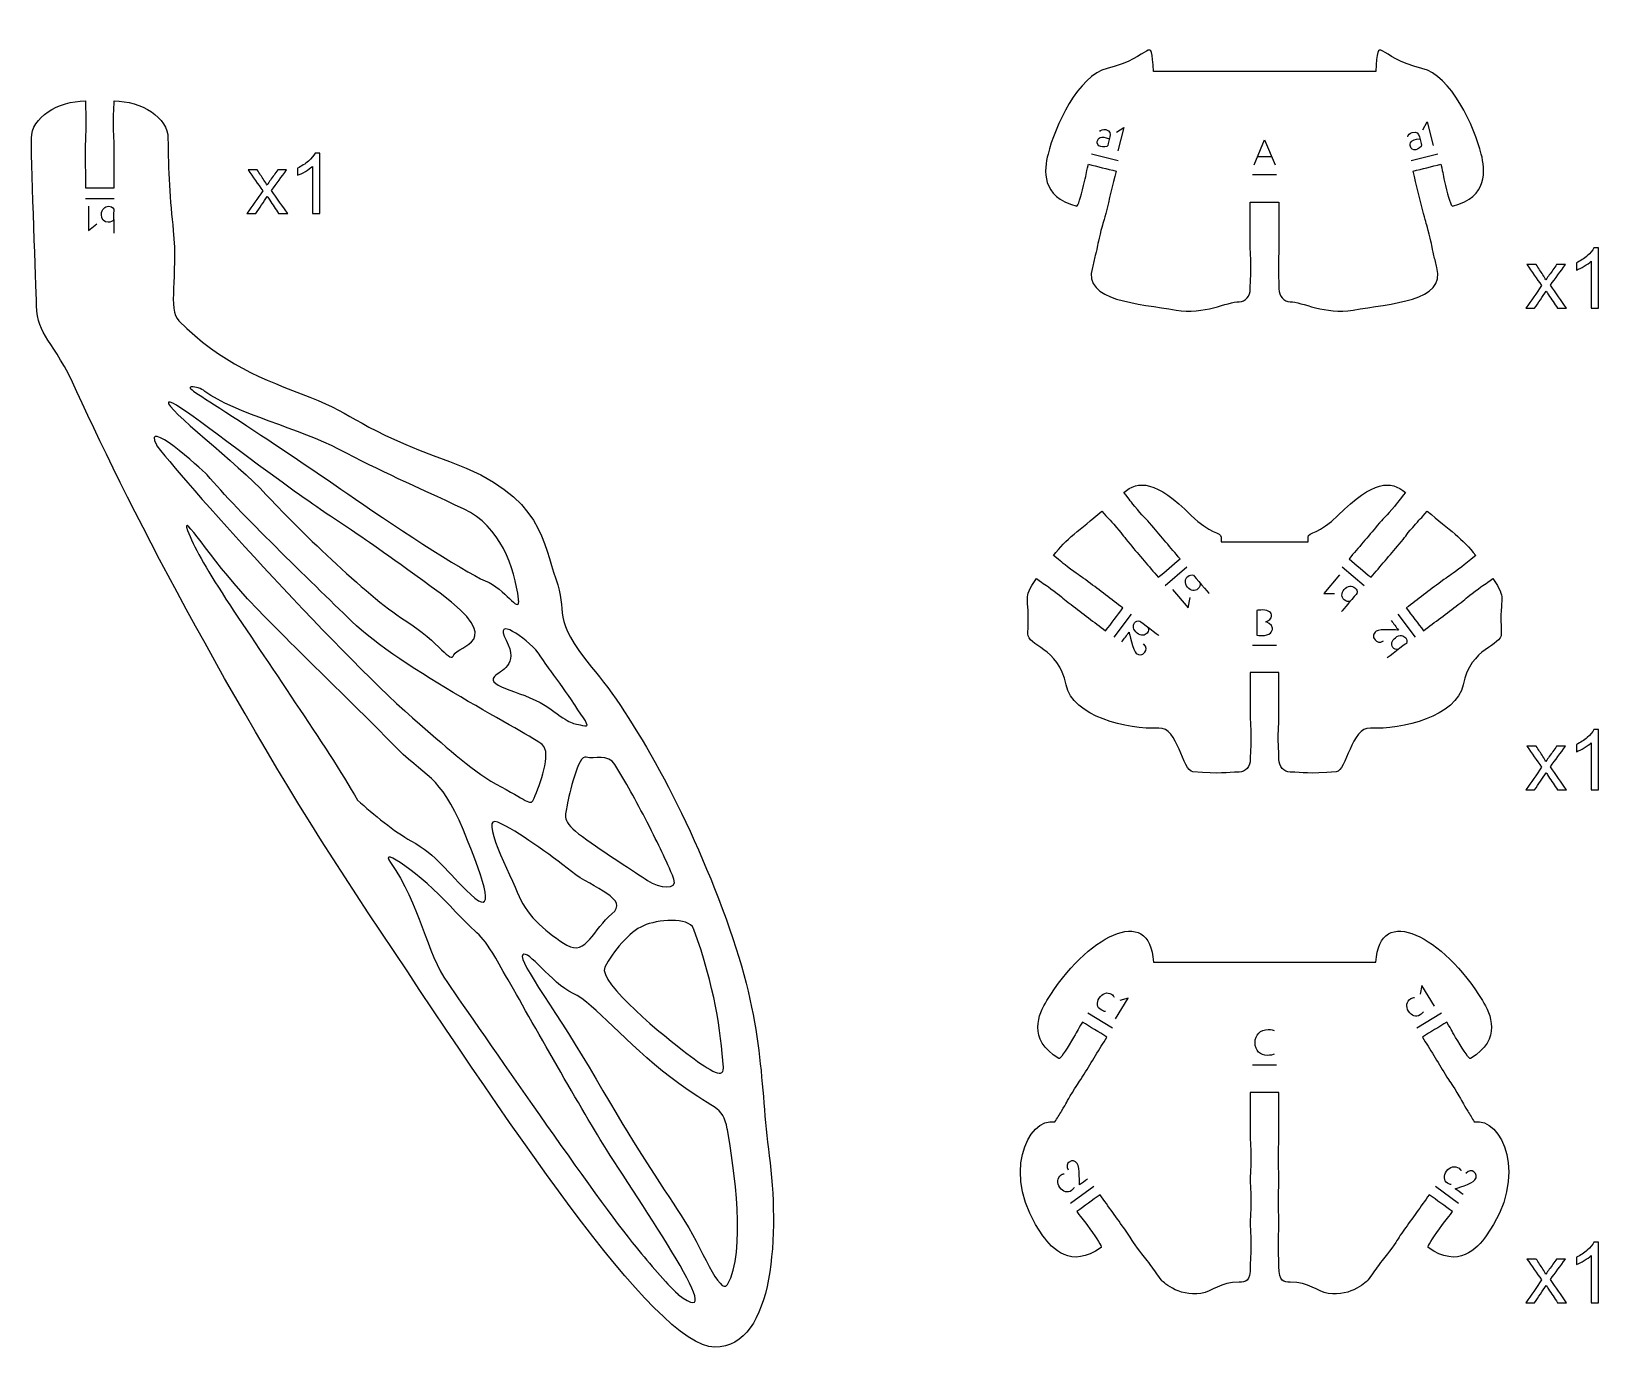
# Model space of a CAD drawing. Extents: x 0 to 1200, y 0 to 700.
# Drawn here: x 551.8 to 715.8, y 393.6 to 531.3 of the extents above; entities that cross this region are included whole.
import ezdxf

# ---------------------------------------------------------------- set-up
doc = ezdxf.new("R2010")
doc.units = 0
doc.header["$MEASUREMENT"] = 0
doc.layers.add('DEFAULT', color=7, linetype='CONTINUOUS')

msp = doc.modelspace()

# ---------------------------------------------------------------- linework, layer by layer
at = {"layer": 'DEFAULT', "color": 7}
for points in [[(697.4, 521.02), (697.85, 521.84), (698.46, 519.38)], [(665.33, 520.76), (666.11, 521.27), (665.5, 518.82)], [(679.74, 517.35), (680.83, 519.98), (681.94, 517.35)], [(665.51, 517.78), (662.73, 518.47)], [(681.59, 518.18), (680.08, 518.18)], [(698.95, 518.47), (696.17, 517.78)], [(679.59, 516.35), (682.09, 516.35)], [(557.48, 513.83), (560.48, 513.83)], [(557.81, 513.01), (557.81, 510.47), (558.66, 511.16)], [(670.42, 473.33), (672.71, 475.27)], [(688.69, 474.43), (687.05, 472.49), (688.14, 472.47)], [(688.97, 475.27), (691.26, 473.33)], [(671.21, 472.92), (672.85, 470.99), (673.05, 472.06)], [(665.09, 467.92), (666.9, 470.31)], [(694.78, 470.31), (696.59, 467.92)], [(679.59, 467.09), (682.09, 467.09)], [(698.62, 429.31), (697.3, 431.47), (697.12, 430.56)], [(665.25, 427.97), (666.58, 430.13), (665.68, 429.88)], [(664.91, 427.01), (662.36, 428.57)], [(699.33, 428.57), (696.77, 427.01)], [(679.59, 423.17), (682.09, 423.17)], [(660.54, 408.7), (662.98, 410.45)], [(698.7, 410.45), (701.14, 408.7)]]:
    msp.add_lwpolyline(points, dxfattribs=at)
at = {"layer": 'DEFAULT', "color": 1}
for points, knots in [([(698.86, 506.6), (699.89, 503.04), (693.99, 502.84), (690.1, 502.15), (687.19, 501.64), (684.73, 503.02), (683.5, 503.02), (682.86, 503.02), (682.34, 503.62), (682.34, 504.36), (682.34, 505.49), (682.28, 505.36), (682.28, 506.63), (682.28, 507.89), (682.34, 507.76), (682.34, 508.9), (682.34, 510.42), (682.34, 511.93), (682.34, 513.45), (681.34, 513.45), (680.34, 513.45), (679.34, 513.45), (679.34, 511.93), (679.34, 510.42), (679.34, 508.9), (679.34, 507.76), (679.4, 507.89), (679.4, 506.63), (679.4, 505.36), (679.34, 505.49), (679.34, 504.36), (679.34, 503.62), (678.82, 503.02), (678.18, 503.02), (676.95, 503.02), (674.49, 501.64), (671.58, 502.15), (667.69, 502.84), (661.8, 503.04), (662.82, 506.6), (662.92, 507.02), (663.03, 507.44), (663.13, 507.86), (663.4, 508.96), (663.31, 508.85), (663.62, 510.08), (663.92, 511.31), (663.95, 511.17), (664.22, 512.27), (664.58, 513.75), (664.95, 515.22), (665.31, 516.69), (664.34, 516.93), (663.37, 517.17), (662.4, 517.41), (662.12, 516.3), (662.22, 516.41), (661.91, 515.19), (661.61, 513.96), (661.33, 512.99), (661.18, 513.03), (657.39, 513.96), (657.78, 516.85), (658.18, 518.45), (658.89, 521.32), (661.35, 526.75), (664.38, 527.44), (669.12, 528.52), (668.96, 531.32), (669.21, 527.1), (676.96, 527.1), (684.72, 527.1), (692.48, 527.1), (692.72, 531.32), (692.56, 528.52), (697.3, 527.44), (700.34, 526.75), (702.79, 521.32), (703.51, 518.45), (703.9, 516.85), (704.29, 513.96), (700.51, 513.03), (700.35, 512.99), (700.07, 513.96), (699.77, 515.19), (699.46, 516.41), (699.56, 516.3), (699.28, 517.41), (698.31, 517.17), (697.34, 516.93), (696.37, 516.69), (696.73, 515.22), (697.1, 513.75), (697.46, 512.27), (697.73, 511.17), (697.76, 511.31), (698.07, 510.08), (698.37, 508.85), (698.28, 508.96), (698.55, 507.86), (698.65, 507.44), (698.76, 507.02), (698.86, 506.6)], [3.697213, 3.697213, 3.697213, 3.697213, 4.697213, 4.697213, 4.697213, 5.697213, 5.697213, 5.697213, 6.697213, 6.697213, 6.697213, 7.697213, 7.697213, 7.697213, 8.697213, 8.697213, 8.697213, 21.580213, 21.580213, 21.580213, 30.084213, 30.084213, 30.084213, 42.980213, 42.980213, 42.980213, 43.980213, 43.980213, 43.980213, 44.980213, 44.980213, 44.980213, 45.980213, 45.980213, 45.980213, 46.980213, 46.980213, 46.980213, 47.980213, 47.980213, 47.980213, 51.677911, 51.677911, 51.677911, 52.677911, 52.677911, 52.677911, 53.677911, 53.677911, 53.677911, 66.586198, 66.586198, 66.586198, 75.090739, 75.090739, 75.090739, 76.090739, 76.090739, 76.090739, 77.090739, 77.090739, 77.090739, 78.090739, 78.090739, 78.090739, 79.090739, 79.090739, 79.090739, 80.090739, 80.090739, 80.090739, 146.052739, 146.052739, 146.052739, 147.052739, 147.052739, 147.052739, 148.052739, 148.052739, 148.052739, 149.052739, 149.052739, 149.052739, 150.052739, 150.052739, 150.052739, 151.052739, 151.052739, 151.052739, 159.55728, 159.55728, 159.55728, 172.465566, 172.465566, 172.465566, 173.465566, 173.465566, 173.465566, 174.465566, 174.465566, 174.465566, 178.16278, 178.16278, 178.16278, 178.16278]), ([(551.83, 520.13), (551.83, 516.34), (552.33, 505.01), (552.37, 502.62), (552.43, 499.38), (554.08, 499.2), (556.6, 493.6), (562.29, 481.01), (573.81, 458.97), (587.07, 439.07), (601.4, 417.58), (616.97, 393.69), (623.32, 393.62), (629.68, 393.56), (630.04, 405.93), (629.02, 413.63), (627.99, 421.32), (628.62, 427.09), (624.5, 438.45), (620.38, 449.81), (614.78, 459.64), (610.44, 464.79), (606.1, 469.95), (608.02, 470.48), (606.69, 474.02), (605.36, 477.56), (605.46, 482.74), (595.58, 486.3), (585.71, 489.86), (585.9, 491.15), (580.96, 493.03), (576.03, 494.91), (571.65, 496.57), (567.27, 501.02), (566.06, 502.24), (567.16, 505.71), (566.67, 510.47), (566.34, 513.55), (566.12, 516.86), (566.12, 520.13), (566.13, 522.29), (563.35, 524.03), (560.48, 524.03), (560.48, 522.89), (560.41, 523.02), (560.41, 521.76), (560.41, 520.5), (560.48, 520.62), (560.48, 519.48), (560.48, 517.96), (560.48, 516.45), (560.48, 514.93), (559.48, 514.93), (558.48, 514.93), (557.48, 514.93), (557.47, 516.45), (557.47, 517.97), (557.47, 519.48), (557.47, 520.62), (557.54, 520.49), (557.54, 521.76), (557.54, 523.02), (557.48, 522.9), (557.48, 524.03), (554.6, 524.03), (551.82, 522.29), (551.83, 520.13)], [1, 1, 1, 1, 2, 2, 2, 3, 3, 3, 4, 4, 4, 5, 5, 5, 6, 6, 6, 7, 7, 7, 8, 8, 8, 9, 9, 9, 10, 10, 10, 11, 11, 11, 12, 12, 12, 13, 13, 13, 14, 14, 14, 15, 15, 15, 16, 16, 16, 17, 17, 17, 29.894002, 29.894002, 29.894002, 38.398002, 38.398002, 38.398002, 51.301002, 51.301002, 51.301002, 52.301002, 52.301002, 52.301002, 53.301002, 53.301002, 53.301002, 54.301002, 54.301002, 54.301002, 54.301002]), ([(599.31, 473.81), (597.05, 474.74), (588.94, 480.13), (584.95, 482.9), (580.96, 485.67), (577.72, 487.83), (573.6, 490.54), (569.49, 493.24), (567.95, 494.04), (568.56, 494.12), (569.05, 494.12), (569.54, 493.97), (569.99, 493.63), (573.01, 491.4), (580.23, 489.59), (583.97, 487.6), (588.49, 485.2), (591.73, 483.83), (597.09, 481.32), (600.83, 479.57), (602.45, 475.17), (602.78, 471.89), (602.8, 471.8), (602.81, 471.72), (602.81, 471.65), (602.79, 470.46), (601.45, 472.92), (599.31, 473.81)], [1, 1, 1, 1, 2, 2, 2, 3, 3, 3, 4.018028, 4.018028, 4.018028, 5.018028, 5.018028, 5.018028, 6.018028, 6.018028, 6.018028, 7.018028, 7.018028, 7.018028, 8.018028, 8.018028, 8.018028, 9.018028, 9.018028, 9.018028, 10.018028, 10.018028, 10.018028, 10.018028]), ([(579.33, 483.21), (585.32, 478.93), (584.23, 480.1), (594.58, 472.51), (601.64, 467.33), (596.43, 467.07), (596.03, 466.07), (595.63, 465.07), (594.73, 467.27), (590.82, 469.74), (586.91, 472.22), (579.34, 479.63), (576.37, 482.86), (573.41, 486.08), (565.79, 491.91), (566.17, 492.5), (566.17, 492.51), (566.18, 492.51), (566.19, 492.52), (566.68, 492.83), (572.43, 488.14), (579.33, 483.21)], [1, 1, 1, 1, 2, 2, 2, 3, 3, 3, 4, 4, 4, 5, 5, 5, 6, 6, 6, 6.077104, 6.077104, 6.077104, 7.077104, 7.077104, 7.077104, 7.077104]), ([(600.99, 452.24), (598.06, 453.8), (595.54, 456.15), (592.46, 458.8), (584.53, 465.63), (568.7, 483.18), (564.94, 487.94), (564.93, 487.98), (564.93, 488.02), (564.91, 488.05), (563.36, 491.04), (569.6, 485.61), (570.21, 484.89), (573.54, 480.98), (580.91, 473.9), (585.34, 469.57), (590.28, 464.71), (604.19, 457.63), (605.26, 456.69), (606.34, 455.73), (604.98, 452.48), (604.41, 451.07), (604.05, 450.18), (603.93, 450.68), (600.99, 452.24)], [1, 1, 1, 1, 2, 2, 2, 3, 3, 3, 4, 4, 4, 5, 5, 5, 6, 6, 6, 7, 7, 7, 8, 8, 8, 9, 9, 9, 9]), ([(676.29, 477.88), (676.29, 478.05), (676.29, 478.22), (676.29, 478.39), (676.29, 478.89), (675.09, 478.73), (673.17, 480.65), (669.46, 484.36), (667.59, 484.34), (666.11, 483.05), (666.84, 482.18), (666.71, 482.24), (667.53, 481.28), (668.34, 480.32), (668.31, 480.45), (669.05, 479.59), (670.03, 478.43), (671.01, 477.27), (671.99, 476.12), (671.23, 475.47), (670.47, 474.82), (669.71, 474.18), (668.73, 475.33), (667.74, 476.49), (666.76, 477.64), (666.03, 478.51), (666.15, 478.46), (665.34, 479.41), (664.52, 480.38), (664.55, 480.24), (663.81, 481.11), (661.49, 479.13), (660.08, 478.21), (658.76, 476.46), (659.67, 475.77), (659.53, 475.8), (660.54, 475.03), (661.54, 474.28), (661.49, 474.4), (662.39, 473.72), (663.6, 472.8), (664.81, 471.89), (666.02, 470.97), (665.42, 470.17), (664.82, 469.38), (664.21, 468.58), (663, 469.49), (661.8, 470.41), (660.59, 471.32), (659.68, 472.01), (659.82, 471.98), (658.81, 472.74), (657.8, 473.5), (657.87, 473.38), (656.96, 474.07), (655.41, 471.65), (656.3, 472.66), (656.08, 468.28), (656.01, 466.97), (659.29, 466.89), (660.07, 462.94), (660.72, 459.65), (666.51, 458.18), (669.78, 458.4), (671.75, 458.54), (672.28, 453.92), (673.34, 453.82), (676.34, 453.55), (676.73, 453.79), (678.18, 453.79), (678.82, 453.79), (679.34, 454.39), (679.34, 455.13), (679.34, 456.26), (679.4, 456.13), (679.4, 457.4), (679.4, 458.66), (679.34, 458.54), (679.34, 459.67), (679.34, 461.19), (679.34, 462.71), (679.34, 464.22), (680.34, 464.22), (681.34, 464.22), (682.34, 464.22), (682.34, 462.71), (682.34, 461.19), (682.34, 459.68), (682.34, 458.54), (682.27, 458.66), (682.27, 457.4), (682.27, 456.13), (682.34, 456.26), (682.34, 455.13), (682.34, 454.39), (682.86, 453.79), (683.5, 453.79), (684.95, 453.79), (685.35, 453.55), (688.34, 453.82), (689.4, 453.92), (689.93, 458.54), (691.9, 458.4), (695.17, 458.18), (700.95, 459.65), (701.6, 462.94), (702.39, 466.89), (705.67, 466.97), (705.6, 468.28), (705.37, 472.66), (706.27, 471.65), (704.72, 474.07), (703.81, 473.38), (703.88, 473.5), (702.87, 472.74), (701.86, 471.98), (702, 472.01), (701.09, 471.32), (699.88, 470.41), (698.67, 469.49), (697.46, 468.58), (696.86, 469.38), (696.26, 470.17), (695.65, 470.97), (696.86, 471.89), (698.07, 472.8), (699.29, 473.72), (700.19, 474.4), (700.13, 474.28), (701.14, 475.03), (702.15, 475.8), (702.01, 475.77), (702.92, 476.46), (701.59, 478.21), (700.19, 479.13), (697.86, 481.11), (697.12, 480.24), (697.16, 480.38), (696.34, 479.41), (695.52, 478.46), (695.65, 478.51), (694.92, 477.64), (693.93, 476.49), (692.95, 475.33), (691.97, 474.18), (691.21, 474.82), (690.44, 475.47), (689.68, 476.12), (690.66, 477.27), (691.65, 478.43), (692.63, 479.59), (693.36, 480.45), (693.33, 480.32), (694.15, 481.28), (694.97, 482.24), (694.84, 482.18), (695.57, 483.05), (694.09, 484.34), (692.21, 484.36), (688.51, 480.65), (686.59, 478.73), (685.39, 478.89), (685.39, 478.39), (685.39, 478.22), (685.39, 478.05), (685.39, 477.88), (682.35, 477.88), (679.32, 477.88), (676.29, 477.88)], [25.779, 25.779, 25.779, 25.779, 27.244, 27.244, 27.244, 28.244, 28.244, 28.244, 29.244, 29.244, 29.244, 30.244, 30.244, 30.244, 31.244, 31.244, 31.244, 44.146605, 44.146605, 44.146605, 52.649852, 52.649852, 52.649852, 65.541257, 65.541257, 65.541257, 66.541257, 66.541257, 66.541257, 67.541257, 67.541257, 67.541257, 68.541257, 68.541257, 68.541257, 69.541257, 69.541257, 69.541257, 70.541257, 70.541257, 70.541257, 83.445342, 83.445342, 83.445342, 91.950026, 91.950026, 91.950026, 104.835318, 104.835318, 104.835318, 105.835318, 105.835318, 105.835318, 106.835318, 106.835318, 106.835318, 107.835318, 107.835318, 107.835318, 108.835318, 108.835318, 108.835318, 109.835318, 109.835318, 109.835318, 110.835318, 110.835318, 110.835318, 111.835318, 111.835318, 111.835318, 112.835318, 112.835318, 112.835318, 113.835318, 113.835318, 113.835318, 114.835318, 114.835318, 114.835318, 127.731318, 127.731318, 127.731318, 136.235318, 136.235318, 136.235318, 149.118318, 149.118318, 149.118318, 150.118318, 150.118318, 150.118318, 151.118318, 151.118318, 151.118318, 152.118318, 152.118318, 152.118318, 153.118318, 153.118318, 153.118318, 154.118318, 154.118318, 154.118318, 155.118318, 155.118318, 155.118318, 156.118318, 156.118318, 156.118318, 157.118318, 157.118318, 157.118318, 158.118318, 158.118318, 158.118318, 159.118318, 159.118318, 159.118318, 172.002812, 172.002812, 172.002812, 180.506892, 180.506892, 180.506892, 193.410978, 193.410978, 193.410978, 194.410978, 194.410978, 194.410978, 195.410978, 195.410978, 195.410978, 196.410978, 196.410978, 196.410978, 197.410978, 197.410978, 197.410978, 198.410978, 198.410978, 198.410978, 211.302382, 211.302382, 211.302382, 219.80563, 219.80563, 219.80563, 232.708882, 232.708882, 232.708882, 233.708882, 233.708882, 233.708882, 234.708882, 234.708882, 234.708882, 235.708882, 235.708882, 235.708882, 236.708882, 236.708882, 236.708882, 238.173882, 238.173882, 238.173882, 263.952882, 263.952882, 263.952882, 263.952882]), ([(574.45, 471.94), (578.32, 467.78), (585.82, 460.67), (589.46, 456.89), (593.09, 453.1), (594.54, 453.66), (597.02, 447.73), (599.51, 441.81), (600.33, 438.58), (597.79, 440.98), (595.24, 443.38), (594.31, 445.06), (591.54, 446.6), (589.86, 447.54), (587.6, 449.35), (585.95, 450.87), (582.63, 456.59), (576.5, 465.3), (572.18, 471.91), (569.94, 475.35), (568.84, 477.39), (568.16, 479.09), (567.44, 481.27), (570.56, 476.08), (574.45, 471.94)], [1, 1, 1, 1, 2, 2, 2, 3, 3, 3, 4, 4, 4, 5, 5, 5, 6, 6, 6, 7, 7, 7, 8, 8, 8, 9, 9, 9, 9]), ([(609.74, 458.63), (608.24, 458.96), (608.45, 458.69), (606.05, 460.46), (603.64, 462.23), (599.24, 462.69), (600.27, 463.79), (600.87, 464.43), (602.89, 464.95), (601.49, 467.59), (600.08, 470.23), (603.61, 467.87), (604.84, 466.28), (605.07, 465.98), (605.65, 465.04), (606.09, 464.46), (606.11, 464.44), (606.14, 464.41), (606.16, 464.38), (607.08, 463.18), (607.76, 462.18), (608.64, 460.87), (608.65, 460.85), (608.66, 460.84), (608.67, 460.82), (609.59, 459.43), (610.36, 458.49), (609.74, 458.63)], [1, 1, 1, 1, 2, 2, 2, 3, 3, 3, 4, 4, 4, 5, 5, 5, 6, 6, 6, 7, 7, 7, 8, 8, 8, 9, 9, 9, 10, 10, 10, 10]), ([(616.29, 442.46), (615.01, 443.32), (611.78, 445.37), (609.48, 447.04), (607.18, 448.71), (607.69, 449.26), (607.88, 450.35), (608.09, 451.43), (609, 455.66), (609.88, 455.37), (610.74, 455.09), (612.14, 455.75), (612.88, 454.59), (613.97, 452.8), (615.1, 450.81), (616.24, 448.55), (617.53, 446.02), (618.15, 444.76), (619.05, 442.6), (619.05, 442.6), (619.05, 442.59), (619.05, 442.59), (619.46, 441.43), (617.54, 441.61), (616.29, 442.46)], [1, 1, 1, 1, 2, 2, 2, 3, 3, 3, 4, 4, 4, 5, 5, 5, 6, 6, 6, 7, 7, 7, 8, 8, 8, 9, 9, 9, 9]), ([(607.86, 435.68), (605.91, 436.84), (603.71, 438.71), (602.86, 440.76), (601.96, 442.95), (598.58, 449.48), (600.64, 448.55), (602.71, 447.61), (606.03, 445.2), (608.33, 443.39), (610.64, 441.59), (614.47, 440.54), (612.56, 438.97), (610.67, 437.39), (609.82, 434.53), (607.86, 435.68)], [1, 1, 1, 1, 2, 2, 2, 3, 3, 3, 4, 4, 4, 5, 5, 5, 6, 6, 6, 6]), ([(595.63, 439.79), (598.96, 436.15), (598.68, 437.37), (600.77, 433.69), (602.86, 430.02), (608.29, 420.37), (611.33, 415.36), (614.37, 410.35), (625.59, 394.43), (619.5, 399.13), (619.49, 399.13), (619.48, 399.14), (619.48, 399.15), (618.09, 400.43), (616.6, 402.26), (615.09, 404.08), (611.08, 408.92), (598.7, 426.94), (595.36, 431.76), (593.2, 434.77), (592.42, 440.04), (589.4, 444.33), (588.06, 446.25), (592.66, 443.04), (595.63, 439.79)], [1, 1, 1, 1, 2, 2, 2, 3, 3, 3, 4, 4, 4, 4.078518, 4.078518, 4.078518, 5.078518, 5.078518, 5.078518, 6.078518, 6.078518, 6.078518, 7.078518, 7.078518, 7.078518, 8.078518, 8.078518, 8.078518, 8.078518]), ([(687.5, 399.24), (689.92, 398.84), (691.64, 400.61), (691.64, 400.61), (692.01, 401.13), (692.38, 401.65), (692.75, 402.17), (693.42, 403.09), (693.4, 402.95), (694.14, 403.98), (694.87, 405), (694.75, 404.94), (695.41, 405.86), (696.3, 407.1), (697.18, 408.33), (698.06, 409.56), (698.87, 408.98), (699.69, 408.39), (700.5, 407.81), (699.83, 406.89), (699.86, 407.02), (699.12, 406), (698.39, 404.97), (697.83, 404.13), (697.95, 404.04), (701.12, 401.77), (703.07, 403.93), (704.03, 405.27), (708.58, 411.61), (705.64, 417.66), (702.77, 417.2), (702.55, 417.57), (702.32, 417.94), (702.09, 418.31), (701.5, 419.28), (701.62, 419.2), (700.96, 420.28), (700.3, 421.36), (700.31, 421.22), (699.72, 422.19), (698.93, 423.48), (698.14, 424.77), (697.35, 426.07), (698.2, 426.59), (699.05, 427.11), (699.9, 427.63), (700.5, 426.66), (700.38, 426.74), (701.04, 425.66), (701.7, 424.58), (702.26, 423.74), (702.39, 423.82), (705.72, 425.86), (704.48, 428.49), (703.62, 429.91), (699.55, 436.56), (692.84, 440.16), (692.48, 433.9), (684.72, 433.9), (676.96, 433.9), (669.21, 433.9), (668.85, 440.16), (662.14, 436.56), (658.07, 429.91), (657.21, 428.49), (655.97, 425.86), (659.3, 423.82), (659.43, 423.74), (659.99, 424.58), (660.65, 425.66), (661.3, 426.74), (661.19, 426.66), (661.78, 427.63), (662.63, 427.11), (663.49, 426.59), (664.34, 426.07), (663.55, 424.77), (662.76, 423.48), (661.96, 422.19), (661.37, 421.22), (661.38, 421.36), (660.73, 420.28), (660.07, 419.2), (660.18, 419.28), (659.59, 418.31), (659.37, 417.94), (659.14, 417.57), (658.91, 417.2), (656.05, 417.66), (653.1, 411.61), (657.65, 405.27), (658.61, 403.93), (660.57, 401.77), (663.73, 404.04), (663.86, 404.13), (663.3, 404.97), (662.57, 406), (661.83, 407.02), (661.85, 406.89), (661.19, 407.81), (662, 408.39), (662.81, 408.98), (663.62, 409.56), (664.51, 408.33), (665.39, 407.1), (666.27, 405.86), (666.94, 404.94), (666.81, 405), (667.55, 403.98), (668.29, 402.95), (668.27, 403.09), (668.94, 402.17), (669.31, 401.65), (669.68, 401.13), (670.05, 400.61), (670.05, 400.61), (671.76, 398.84), (674.18, 399.24), (675.4, 399.45), (676.17, 400.42), (678.18, 400.42), (678.82, 400.42), (679.34, 400.42), (679.34, 402.06), (679.34, 403.2), (679.41, 403.07), (679.41, 404.33), (679.41, 405.59), (679.34, 405.47), (679.34, 406.61), (679.34, 407.74), (679.41, 407.62), (679.41, 408.88), (679.41, 410.14), (679.34, 410.02), (679.34, 411.15), (679.34, 412.29), (679.41, 412.16), (679.41, 413.43), (679.41, 414.69), (679.34, 414.56), (679.34, 415.7), (679.34, 417.22), (679.34, 418.74), (679.34, 420.25), (680.34, 420.25), (681.34, 420.25), (682.34, 420.25), (682.34, 418.74), (682.34, 417.22), (682.34, 415.7), (682.34, 414.56), (682.28, 414.69), (682.28, 413.43), (682.28, 412.16), (682.34, 412.29), (682.34, 411.15), (682.34, 410.02), (682.28, 410.14), (682.28, 408.88), (682.28, 407.62), (682.34, 407.74), (682.34, 406.61), (682.34, 405.47), (682.28, 405.59), (682.28, 404.33), (682.28, 403.07), (682.34, 403.2), (682.34, 402.06), (682.34, 400.42), (682.86, 400.42), (683.5, 400.42), (685.51, 400.42), (686.29, 399.45), (687.5, 399.24)], [1, 1, 1, 1, 2, 2, 2, 7.414118, 7.414118, 7.414118, 8.414118, 8.414118, 8.414118, 9.414118, 9.414118, 9.414118, 22.307281, 22.307281, 22.307281, 30.811748, 30.811748, 30.811748, 31.811748, 31.811748, 31.811748, 32.811748, 32.811748, 32.811748, 33.811748, 33.811748, 33.811748, 34.811748, 34.811748, 34.811748, 38.500296, 38.500296, 38.500296, 39.500296, 39.500296, 39.500296, 40.500296, 40.500296, 40.500296, 53.396661, 53.396661, 53.396661, 61.901277, 61.901277, 61.901277, 62.901277, 62.901277, 62.901277, 63.901277, 63.901277, 63.901277, 64.901277, 64.901277, 64.901277, 65.901277, 65.901277, 65.901277, 131.862277, 131.862277, 131.862277, 132.862277, 132.862277, 132.862277, 133.862277, 133.862277, 133.862277, 134.862277, 134.862277, 134.862277, 135.862277, 135.862277, 135.862277, 144.36604, 144.36604, 144.36604, 157.262405, 157.262405, 157.262405, 158.262405, 158.262405, 158.262405, 159.262405, 159.262405, 159.262405, 162.950953, 162.950953, 162.950953, 163.950953, 163.950953, 163.950953, 164.950953, 164.950953, 164.950953, 165.950953, 165.950953, 165.950953, 166.950953, 166.950953, 166.950953, 175.454607, 175.454607, 175.454607, 188.348936, 188.348936, 188.348936, 189.348936, 189.348936, 189.348936, 190.348936, 190.348936, 190.348936, 195.763635, 195.763635, 195.763635, 196.763635, 196.763635, 196.763635, 197.763635, 197.763635, 197.763635, 198.763635, 198.763635, 198.763635, 199.763635, 199.763635, 199.763635, 200.763635, 200.763635, 200.763635, 201.763635, 201.763635, 201.763635, 202.763635, 202.763635, 202.763635, 203.763635, 203.763635, 203.763635, 204.763635, 204.763635, 204.763635, 217.659635, 217.659635, 217.659635, 226.163635, 226.163635, 226.163635, 239.059635, 239.059635, 239.059635, 240.059635, 240.059635, 240.059635, 241.073635, 241.073635, 241.073635, 242.073635, 242.073635, 242.073635, 243.073635, 243.073635, 243.073635, 244.073635, 244.073635, 244.073635, 245.073635, 245.073635, 245.073635, 246.073635, 246.073635, 246.073635, 247.073635, 247.073635, 247.073635, 247.073635]), ([(620.38, 424.36), (618.28, 425.95), (611.03, 431.8), (611.82, 433.39), (612.62, 434.99), (614.38, 437.08), (615.85, 437.72), (617.3, 438.35), (620.55, 438.69), (621.11, 437.41), (621.12, 437.39), (621.13, 437.36), (621.14, 437.34), (623.29, 431.3), (623.97, 426.77), (624.22, 422.87), (624.22, 422.86), (624.22, 422.85), (624.22, 422.84), (624.27, 421.5), (622.47, 422.79), (620.38, 424.36)], [1, 1, 1, 1, 2, 2, 2, 3, 3, 3, 4, 4, 4, 5, 5, 5, 6, 6, 6, 6.083217, 6.083217, 6.083217, 7.083217, 7.083217, 7.083217, 7.083217]), ([(619.8, 407.4), (617.64, 410.71), (614.73, 415), (610.9, 421.67), (607.07, 428.34), (602.69, 434.01), (603.23, 434.66), (603.78, 435.31), (606.19, 431.73), (608.49, 430.64), (610.8, 429.56), (613.96, 425.44), (618.71, 421.83), (623.41, 418.25), (624.12, 419.03), (624.63, 416.42), (624.64, 416.41), (624.64, 416.38), (624.64, 416.36), (625.36, 412.41), (626.63, 403.53), (624.65, 400.18), (623.87, 398.88), (621.96, 404.09), (619.8, 407.4)], [1, 1, 1, 1, 2, 2, 2, 3, 3, 3, 4, 4, 4, 5, 5, 5, 6, 6, 6, 7, 7, 7, 8, 8, 8, 9, 9, 9, 9])]:
    msp.add_open_spline(points, degree=3, knots=knots, dxfattribs=at)
at = {"layer": 'DEFAULT', "color": 7}
for points, knots in [([(663.59, 520.85), (663.63, 521.01), (663.99, 521.08), (664.22, 521.03), (664.7, 520.91), (664.75, 520.63), (664.66, 520.26), (664.66, 520.26), (664.46, 519.51), (664.45, 519.38), (664.4, 519.2), (663.9, 519.21), (663.69, 519.26), (663.39, 519.34), (663.29, 519.59), (663.34, 519.8), (663.43, 520.16), (663.64, 520.45), (664.61, 520.07)], [0, 0, 0, 0, 1, 1, 1, 2, 2, 2, 3, 3, 3, 4, 4, 4, 5, 5, 5, 6, 6, 6, 6]), ([(695.82, 520.29), (695.78, 520.44), (696.06, 520.68), (696.29, 520.74), (696.78, 520.86), (696.95, 520.63), (697.04, 520.26), (697.04, 520.26), (697.21, 519.51), (697.26, 519.39), (697.31, 519.21), (696.86, 518.98), (696.65, 518.93), (696.35, 518.86), (696.14, 519.03), (696.09, 519.25), (696, 519.6), (696.05, 519.96), (697.09, 520.08)], [0, 0, 0, 0, 1, 1, 1, 2, 2, 2, 3, 3, 3, 4, 4, 4, 5, 5, 5, 6, 6, 6, 6]), ([(560.44, 511.62), (560.32, 511.44), (560.13, 511.33), (559.86, 511.33), (559.45, 511.33), (559.15, 511.66), (559.16, 512.15), (559.16, 512.72), (559.53, 513.01), (559.91, 513.01), (560.15, 513.01), (560.31, 512.92), (560.44, 512.7), (560.43, 512.58), (560.44, 510.2), (560.44, 510.2)], [0, 0, 0, 0, 1.004, 1.004, 1.004, 2.008, 2.008, 2.008, 3.012, 3.012, 3.012, 4.016, 4.016, 4.016, 5.02, 5.02, 5.02, 5.02]), ([(674.11, 473.57), (674.14, 473.36), (674.06, 473.14), (673.86, 472.97), (673.54, 472.7), (673.1, 472.76), (672.79, 473.14), (672.42, 473.58), (672.52, 474.04), (672.81, 474.28), (672.99, 474.43), (673.18, 474.47), (673.41, 474.39), (673.49, 474.29), (675.03, 472.48), (675.03, 472.48)], [0, 0, 0, 0, 1.00397, 1.00397, 1.00397, 2.00794, 2.00794, 2.00794, 3.01191, 3.01191, 3.01191, 4.01588, 4.01588, 4.01588, 5.019849, 5.019849, 5.019849, 5.019849]), ([(689.8, 471.67), (689.6, 471.61), (689.37, 471.65), (689.17, 471.82), (688.85, 472.09), (688.84, 472.53), (689.16, 472.9), (689.53, 473.34), (690, 473.31), (690.29, 473.07), (690.47, 472.92), (690.54, 472.74), (690.5, 472.5), (690.41, 472.41), (688.88, 470.59), (688.88, 470.59)], [0, 0, 0, 0, 1.00397, 1.00397, 1.00397, 2.00794, 2.00794, 2.00794, 3.01191, 3.01191, 3.01191, 4.01588, 4.01588, 4.01588, 5.019849, 5.019849, 5.019849, 5.019849]), ([(680.01, 470.71), (680.16, 470.74), (680.39, 470.76), (680.63, 470.76), (680.97, 470.76), (681.19, 470.7), (681.35, 470.57), (681.49, 470.47), (681.57, 470.31), (681.57, 470.11), (681.57, 469.85), (681.24, 469.63), (680.96, 469.53), (680.96, 469.53), (681.67, 469.25), (681.67, 468.86), (681.67, 468.64), (681.58, 468.47), (681.45, 468.34), (681.26, 468.17), (680.97, 468.09), (680.54, 468.09), (680.3, 468.09), (680.13, 468.11), (680.01, 468.12), (680.01, 468.98), (680.01, 469.85), (680.01, 470.71)], [7.325, 7.325, 7.325, 7.325, 8.325, 8.325, 8.325, 9.325, 9.325, 9.325, 10.325, 10.325, 10.325, 11.325, 11.325, 11.325, 12.325, 12.325, 12.325, 13.325, 13.325, 13.325, 14.325, 14.325, 14.325, 15.325, 15.325, 15.325, 22.65, 22.65, 22.65, 22.65]), ([(668.64, 468.95), (668.72, 468.76), (668.71, 468.55), (668.56, 468.35), (668.33, 468.05), (667.9, 468.03), (667.51, 468.33), (667.06, 468.68), (667.04, 469.12), (667.24, 469.4), (667.38, 469.57), (667.54, 469.64), (667.78, 469.6), (667.88, 469.52), (669.78, 468.09), (669.78, 468.09)], [0, 0, 0, 0, 1.003561, 1.003561, 1.003561, 2.007122, 2.007122, 2.007122, 3.010683, 3.010683, 3.010683, 4.014244, 4.014244, 4.014244, 5.017804, 5.017804, 5.017804, 5.017804]), ([(694.09, 469.66), (694.34, 469.32), (694.59, 468.99), (694.84, 468.66), (694.84, 468.66), (692.87, 468.81), (692.5, 468.53), (692.21, 468.31), (692.11, 468), (692.39, 467.63), (692.54, 467.43), (692.88, 467.24), (693.26, 467.53)], [0, 0, 0, 0, 3.556432, 3.556432, 3.556432, 4.556432, 4.556432, 4.556432, 5.556432, 5.556432, 5.556432, 6.556432, 6.556432, 6.556432, 6.556432]), ([(665.9, 467.43), (666.16, 467.76), (666.41, 468.1), (666.66, 468.43), (666.66, 468.43), (667.05, 466.49), (667.42, 466.21), (667.71, 465.99), (668.04, 465.98), (668.32, 466.35), (668.47, 466.55), (668.56, 466.92), (668.18, 467.21)], [0, 0, 0, 0, 3.556432, 3.556432, 3.556432, 4.556432, 4.556432, 4.556432, 5.556432, 5.556432, 5.556432, 6.556432, 6.556432, 6.556432, 6.556432]), ([(694.81, 466.61), (694.6, 466.59), (694.4, 466.66), (694.25, 466.85), (694.02, 467.16), (694.13, 467.57), (694.52, 467.86), (694.97, 468.21), (695.41, 468.11), (695.61, 467.83), (695.75, 467.66), (695.77, 467.48), (695.67, 467.26), (695.56, 467.19), (693.67, 465.75), (693.67, 465.75)], [0, 0, 0, 0, 1.00372, 1.00372, 1.00372, 2.00744, 2.00744, 2.00744, 3.011161, 3.011161, 3.011161, 4.014881, 4.014881, 4.014881, 5.018601, 5.018601, 5.018601, 5.018601]), ([(664.19, 428.75), (664.1, 428.75), (663.92, 428.79), (663.73, 428.9), (663.31, 429.16), (663.23, 429.66), (663.53, 430.15), (663.84, 430.65), (664.35, 430.83), (664.81, 430.55), (664.96, 430.45), (665.07, 430.33), (665.11, 430.25)], [0, 0, 0, 0, 1, 1, 1, 2, 2, 2, 3, 3, 3, 4, 4, 4, 4]), ([(697.45, 428.72), (697.4, 428.64), (697.29, 428.5), (697.1, 428.38), (696.68, 428.12), (696.2, 428.28), (695.9, 428.77), (695.6, 429.27), (695.67, 429.81), (696.13, 430.09), (696.28, 430.18), (696.44, 430.22), (696.53, 430.22)], [0, 0, 0, 0, 1, 1, 1, 2, 2, 2, 3, 3, 3, 4, 4, 4, 4]), ([(681.84, 424.28), (681.71, 424.21), (681.46, 424.15), (681.14, 424.15), (680.4, 424.15), (679.84, 424.62), (679.84, 425.48), (679.84, 426.3), (680.4, 426.86), (681.22, 426.86), (681.54, 426.86), (681.75, 426.79), (681.84, 426.74)], [0, 0, 0, 0, 1, 1, 1, 2, 2, 2, 3, 3, 3, 4, 4, 4, 4]), ([(662.3, 411.19), (662.02, 410.99), (661.74, 410.8), (661.46, 410.6), (661.46, 410.6), (661.51, 412.45), (661.24, 412.83), (661.03, 413.13), (660.73, 413.24), (660.39, 412.99), (660.2, 412.86), (660.02, 412.54), (660.3, 412.16)], [0, 0, 0, 0, 2.912243, 2.912243, 2.912243, 3.912243, 3.912243, 3.912243, 4.912243, 4.912243, 4.912243, 5.912243, 5.912243, 5.912243, 5.912243]), ([(660.9, 410.32), (660.86, 410.24), (660.83, 410.14), (660.65, 410.01), (660.25, 409.72), (659.76, 409.85), (659.42, 410.32), (659.08, 410.79), (659.12, 411.33), (659.56, 411.65), (659.7, 411.75), (659.78, 411.74), (659.88, 411.75)], [0, 0, 0, 0, 1, 1, 1, 2, 2, 2, 3, 3, 3, 4, 4, 4, 4]), ([(700.35, 410.64), (700.26, 410.65), (700.16, 410.64), (699.98, 410.77), (699.57, 411.06), (699.54, 411.56), (699.87, 412.03), (700.21, 412.5), (700.74, 412.64), (701.18, 412.33), (701.32, 412.23), (701.34, 412.15), (701.38, 412.06)], [0, 0, 0, 0, 1, 1, 1, 2, 2, 2, 3, 3, 3, 4, 4, 4, 4]), ([(701.62, 409.59), (701.35, 409.79), (701.07, 409.99), (700.79, 410.19), (700.79, 410.19), (702.56, 410.73), (702.84, 411.11), (703.05, 411.41), (703.06, 411.73), (702.72, 411.98), (702.53, 412.11), (702.18, 412.18), (701.9, 411.79)], [0, 0, 0, 0, 2.912243, 2.912243, 2.912243, 3.912243, 3.912243, 3.912243, 4.912243, 4.912243, 4.912243, 5.912243, 5.912243, 5.912243, 5.912243])]:
    msp.add_open_spline(points, degree=3, knots=knots, dxfattribs=at)
at = {"layer": 'DEFAULT', "color": 38}
for points, knots in [([(582, 512.24), (581.74, 512.24), (581.48, 512.24), (581.22, 512.24), (581.22, 513.89), (581.22, 515.54), (581.22, 517.18), (581.03, 517.01), (580.79, 516.83), (580.49, 516.65), (580.18, 516.47), (579.91, 516.34), (579.67, 516.25), (579.67, 516.5), (579.67, 516.75), (579.67, 517), (580.1, 517.2), (580.48, 517.45), (580.81, 517.74), (581.13, 518.03), (581.36, 518.31), (581.5, 518.58), (581.66, 518.58), (581.83, 518.58), (582, 518.58), (582, 516.47), (582, 514.36), (582, 512.24)], [17.969, 17.969, 17.969, 17.969, 20.166, 20.166, 20.166, 34.167, 34.167, 34.167, 35.167, 35.167, 35.167, 36.167, 36.167, 36.167, 38.291, 38.291, 38.291, 39.291, 39.291, 39.291, 40.291, 40.291, 40.291, 41.707, 41.707, 41.707, 59.676, 59.676, 59.676, 59.676]), ([(574.37, 512.24), (574.92, 513.04), (575.48, 513.83), (576.04, 514.62), (575.52, 515.35), (575.01, 516.08), (574.49, 516.82), (574.81, 516.82), (575.14, 516.82), (575.46, 516.82), (575.69, 516.46), (575.93, 516.1), (576.16, 515.74), (576.29, 515.54), (576.4, 515.37), (576.48, 515.23), (576.61, 515.42), (576.72, 515.59), (576.83, 515.74), (577.09, 516.1), (577.34, 516.46), (577.6, 516.82), (577.91, 516.82), (578.22, 516.82), (578.53, 516.82), (578, 516.1), (577.47, 515.38), (576.95, 514.66), (577.51, 513.86), (578.08, 513.05), (578.65, 512.24), (578.33, 512.24), (578.01, 512.24), (577.69, 512.24), (577.38, 512.72), (577.07, 513.19), (576.76, 513.66), (576.67, 513.79), (576.59, 513.92), (576.51, 514.05), (576.11, 513.45), (575.71, 512.85), (575.3, 512.24), (574.99, 512.24), (574.68, 512.24), (574.37, 512.24)], [0, 0, 0, 0, 8.235918, 8.235918, 8.235918, 15.849393, 15.849393, 15.849393, 18.596393, 18.596393, 18.596393, 22.229259, 22.229259, 22.229259, 23.229259, 23.229259, 23.229259, 24.229259, 24.229259, 24.229259, 27.992545, 27.992545, 27.992545, 30.617545, 30.617545, 30.617545, 38.189151, 38.189151, 38.189151, 46.574334, 46.574334, 46.574334, 49.272334, 49.272334, 49.272334, 54.100483, 54.100483, 54.100483, 55.397724, 55.397724, 55.397724, 61.542417, 61.542417, 61.542417, 64.203417, 64.203417, 64.203417, 64.203417]), ([(715.78, 502.33), (715.53, 502.33), (715.27, 502.33), (715.01, 502.33), (715.01, 503.98), (715.01, 505.62), (715.01, 507.27), (714.82, 507.09), (714.58, 506.91), (714.28, 506.74), (713.97, 506.56), (713.7, 506.42), (713.46, 506.34), (713.46, 506.59), (713.46, 506.84), (713.46, 507.09), (713.89, 507.29), (714.27, 507.54), (714.6, 507.83), (714.92, 508.12), (715.15, 508.4), (715.29, 508.67), (715.45, 508.67), (715.62, 508.67), (715.78, 508.67), (715.78, 506.56), (715.78, 504.44), (715.78, 502.33)], [17.969, 17.969, 17.969, 17.969, 20.166, 20.166, 20.166, 34.167, 34.167, 34.167, 35.167, 35.167, 35.167, 36.167, 36.167, 36.167, 38.291, 38.291, 38.291, 39.291, 39.291, 39.291, 40.291, 40.291, 40.291, 41.707, 41.707, 41.707, 59.676, 59.676, 59.676, 59.676]), ([(708.15, 502.33), (708.71, 503.12), (709.27, 503.92), (709.82, 504.71), (709.31, 505.44), (708.79, 506.17), (708.28, 506.9), (708.6, 506.9), (708.92, 506.9), (709.25, 506.9), (709.48, 506.55), (709.72, 506.19), (709.95, 505.83), (710.08, 505.63), (710.19, 505.46), (710.27, 505.32), (710.39, 505.51), (710.51, 505.68), (710.62, 505.82), (710.87, 506.18), (711.13, 506.54), (711.39, 506.9), (711.7, 506.9), (712.01, 506.9), (712.31, 506.9), (711.79, 506.19), (711.26, 505.47), (710.73, 504.75), (711.3, 503.94), (711.87, 503.14), (712.43, 502.33), (712.12, 502.33), (711.8, 502.33), (711.48, 502.33), (711.17, 502.8), (710.86, 503.28), (710.54, 503.75), (710.46, 503.88), (710.38, 504.01), (710.29, 504.13), (709.89, 503.53), (709.49, 502.93), (709.09, 502.33), (708.78, 502.33), (708.47, 502.33), (708.15, 502.33)], [0, 0, 0, 0, 8.235918, 8.235918, 8.235918, 15.849393, 15.849393, 15.849393, 18.596393, 18.596393, 18.596393, 22.229807, 22.229807, 22.229807, 23.229807, 23.229807, 23.229807, 24.229807, 24.229807, 24.229807, 27.994488, 27.994488, 27.994488, 30.618488, 30.618488, 30.618488, 38.190094, 38.190094, 38.190094, 46.575276, 46.575276, 46.575276, 49.272276, 49.272276, 49.272276, 54.100426, 54.100426, 54.100426, 55.396828, 55.396828, 55.396828, 61.541243, 61.541243, 61.541243, 64.202243, 64.202243, 64.202243, 64.202243]), ([(715.78, 451.93), (715.53, 451.93), (715.27, 451.93), (715.01, 451.93), (715.01, 453.57), (715.01, 455.22), (715.01, 456.87), (714.82, 456.69), (714.58, 456.51), (714.28, 456.33), (713.97, 456.16), (713.7, 456.02), (713.46, 455.93), (713.46, 456.18), (713.46, 456.43), (713.46, 456.68), (713.89, 456.89), (714.27, 457.13), (714.6, 457.42), (714.92, 457.71), (715.15, 457.99), (715.29, 458.27), (715.45, 458.27), (715.62, 458.27), (715.78, 458.27), (715.78, 456.15), (715.78, 454.04), (715.78, 451.93)], [17.969, 17.969, 17.969, 17.969, 20.166, 20.166, 20.166, 34.167, 34.167, 34.167, 35.167, 35.167, 35.167, 36.167, 36.167, 36.167, 38.291, 38.291, 38.291, 39.291, 39.291, 39.291, 40.291, 40.291, 40.291, 41.707, 41.707, 41.707, 59.676, 59.676, 59.676, 59.676]), ([(708.15, 451.93), (708.71, 452.72), (709.27, 453.51), (709.82, 454.31), (709.31, 455.04), (708.79, 455.77), (708.28, 456.5), (708.6, 456.5), (708.92, 456.5), (709.25, 456.5), (709.48, 456.14), (709.72, 455.79), (709.95, 455.43), (710.08, 455.23), (710.19, 455.05), (710.27, 454.92), (710.39, 455.11), (710.51, 455.27), (710.62, 455.42), (710.87, 455.78), (711.13, 456.14), (711.39, 456.5), (711.7, 456.5), (712.01, 456.5), (712.31, 456.5), (711.79, 455.78), (711.26, 455.07), (710.73, 454.35), (711.3, 453.54), (711.87, 452.73), (712.43, 451.93), (712.12, 451.93), (711.8, 451.93), (711.48, 451.93), (711.17, 452.4), (710.86, 452.88), (710.54, 453.35), (710.46, 453.48), (710.38, 453.6), (710.29, 453.73), (709.89, 453.13), (709.49, 452.53), (709.09, 451.93), (708.78, 451.93), (708.47, 451.93), (708.15, 451.93)], [0, 0, 0, 0, 8.235918, 8.235918, 8.235918, 15.849393, 15.849393, 15.849393, 18.596393, 18.596393, 18.596393, 22.229807, 22.229807, 22.229807, 23.229807, 23.229807, 23.229807, 24.229807, 24.229807, 24.229807, 27.994488, 27.994488, 27.994488, 30.618488, 30.618488, 30.618488, 38.190094, 38.190094, 38.190094, 46.575276, 46.575276, 46.575276, 49.272276, 49.272276, 49.272276, 54.100426, 54.100426, 54.100426, 55.396828, 55.396828, 55.396828, 61.541243, 61.541243, 61.541243, 64.202243, 64.202243, 64.202243, 64.202243]), ([(715.78, 398.27), (715.53, 398.27), (715.27, 398.27), (715.01, 398.27), (715.01, 399.92), (715.01, 401.56), (715.01, 403.21), (714.82, 403.03), (714.58, 402.85), (714.28, 402.68), (713.97, 402.5), (713.7, 402.36), (713.46, 402.28), (713.46, 402.52), (713.46, 402.77), (713.46, 403.02), (713.89, 403.23), (714.27, 403.47), (714.6, 403.76), (714.92, 404.05), (715.15, 404.34), (715.29, 404.61), (715.45, 404.61), (715.62, 404.61), (715.78, 404.61), (715.78, 402.5), (715.78, 400.38), (715.78, 398.27)], [17.969, 17.969, 17.969, 17.969, 20.166, 20.166, 20.166, 34.167, 34.167, 34.167, 35.167, 35.167, 35.167, 36.167, 36.167, 36.167, 38.291, 38.291, 38.291, 39.291, 39.291, 39.291, 40.291, 40.291, 40.291, 41.707, 41.707, 41.707, 59.676, 59.676, 59.676, 59.676]), ([(708.15, 398.27), (708.71, 399.06), (709.27, 399.85), (709.82, 400.65), (709.31, 401.38), (708.79, 402.11), (708.28, 402.84), (708.6, 402.84), (708.92, 402.84), (709.25, 402.84), (709.48, 402.49), (709.72, 402.13), (709.95, 401.77), (710.08, 401.57), (710.19, 401.4), (710.27, 401.26), (710.39, 401.45), (710.51, 401.62), (710.62, 401.76), (710.87, 402.12), (711.13, 402.48), (711.39, 402.84), (711.7, 402.84), (712.01, 402.84), (712.31, 402.84), (711.79, 402.13), (711.26, 401.41), (710.73, 400.69), (711.3, 399.88), (711.87, 399.08), (712.43, 398.27), (712.12, 398.27), (711.8, 398.27), (711.48, 398.27), (711.17, 398.74), (710.86, 399.22), (710.54, 399.69), (710.46, 399.82), (710.38, 399.95), (710.29, 400.07), (709.89, 399.47), (709.49, 398.87), (709.09, 398.27), (708.78, 398.27), (708.47, 398.27), (708.15, 398.27)], [0, 0, 0, 0, 8.235918, 8.235918, 8.235918, 15.849393, 15.849393, 15.849393, 18.596393, 18.596393, 18.596393, 22.229807, 22.229807, 22.229807, 23.229807, 23.229807, 23.229807, 24.229807, 24.229807, 24.229807, 27.993674, 27.993674, 27.993674, 30.617674, 30.617674, 30.617674, 38.189279, 38.189279, 38.189279, 46.574462, 46.574462, 46.574462, 49.271462, 49.271462, 49.271462, 54.099611, 54.099611, 54.099611, 55.396852, 55.396852, 55.396852, 61.542099, 61.542099, 61.542099, 64.203099, 64.203099, 64.203099, 64.203099])]:
    msp.add_open_spline(points, degree=3, knots=knots, dxfattribs=at)

doc.saveas('drawing.dxf')
